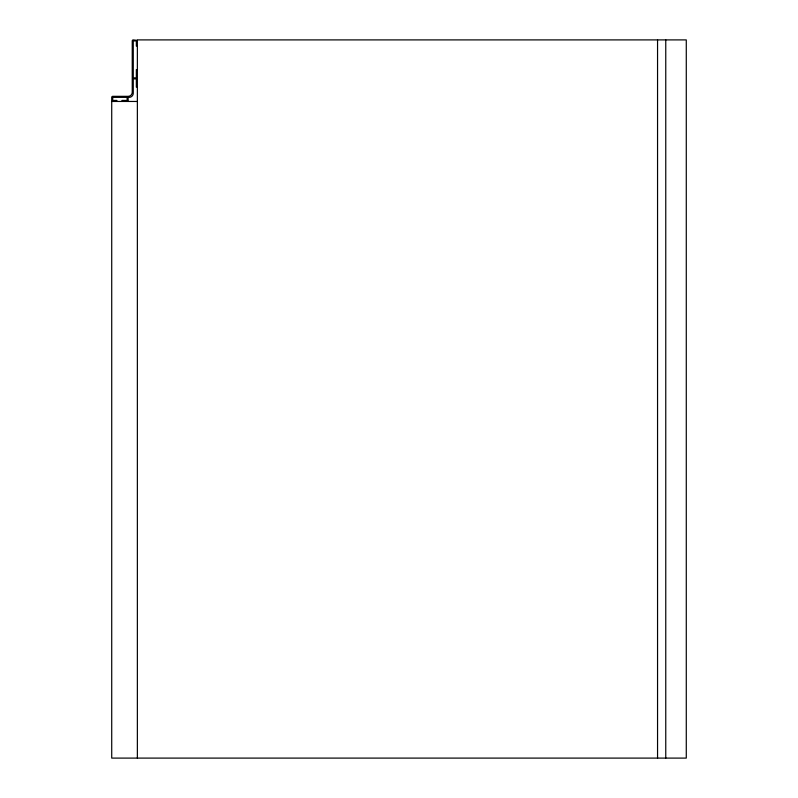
<?xml version="1.0" encoding="UTF-8"?>
<svg xmlns="http://www.w3.org/2000/svg" width="798" height="798" viewBox="0 0 798 798"><rect width="100%" height="100%" fill="white"/><g stroke="black" fill="none" stroke-linecap="round" stroke-linejoin="round"><path stroke-width="1.2" d="M137.366 46.055L136.348 46.055L136.348 40.927L133.266 40.927L133.266 77.865L136.348 77.865L136.348 69.655L137.366 69.655M137.366 87.092L136.348 87.092L136.348 78.892L133.266 78.892L133.266 93.256A4.1 4.1 0 0 1 129.166 97.356L128.139 97.356L128.139 101.456M111.72 101.456L137.366 101.456M137.366 40.409L133.266 39.9A1.027 1.027 0 0 0 132.239 40.927L132.239 92.229A4.1 4.1 0 0 1 128.139 96.329L112.747 96.329A1.027 1.027 0 0 0 111.72 97.356L111.72 758.1L686.28 758.1L686.28 39.9L137.366 39.9L137.366 758.1M665.761 39.9L665.761 758.1M657.552 39.9L657.552 758.1M121.984 101.456L121.984 100.438L127.111 100.438L127.111 97.356L112.747 97.356L112.747 100.438L116.847 100.438L116.847 101.456"/></g></svg>
